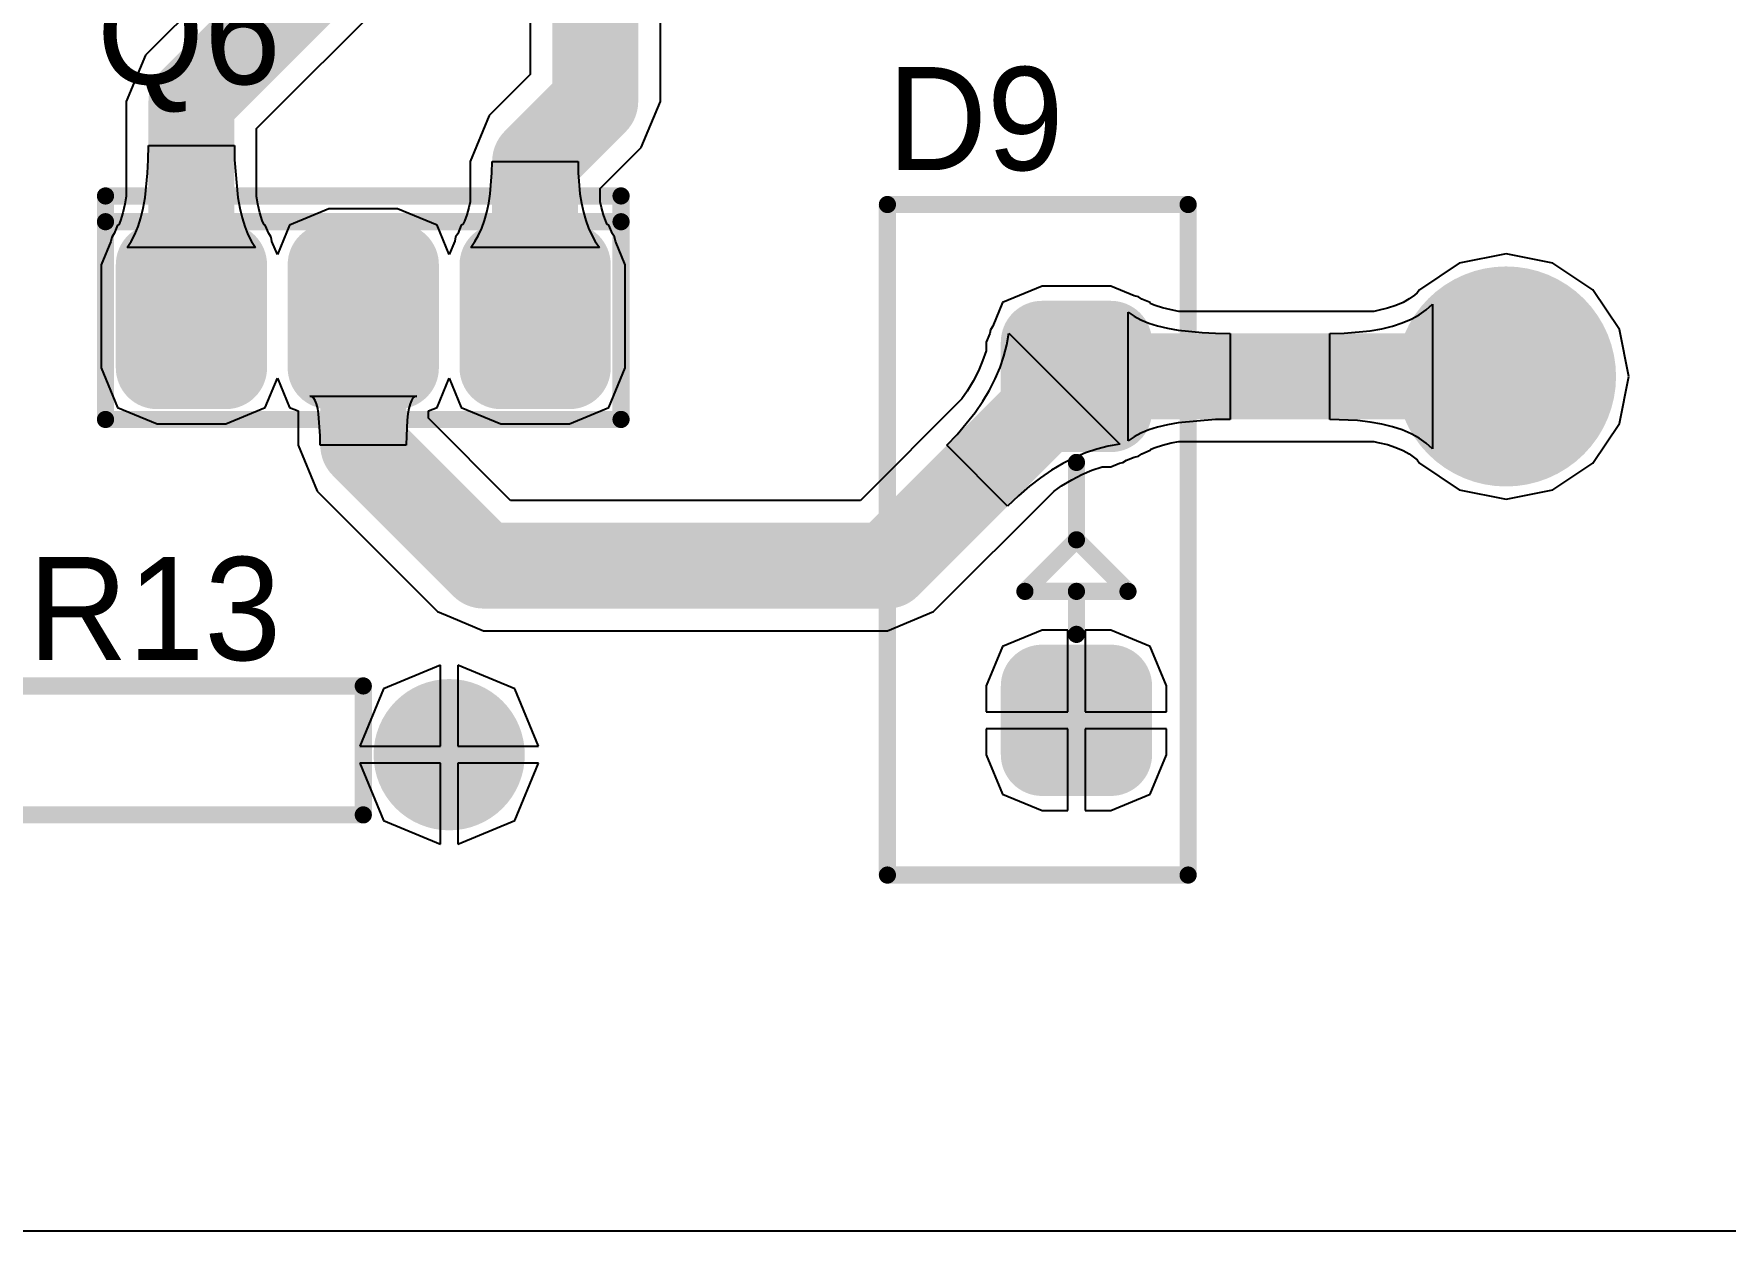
# Model space of a CAD drawing. Header units: millimetres. Extents: x 1 to 6.91, y 1 to 4.95.
# Drawn here: x 2.073 to 3.058, y 2.678 to 3.374 of the extents above; entities that cross this region are included whole.
import ezdxf

# ---------------------------------------------------------------- set-up
doc = ezdxf.new("R2010")
doc.units = ezdxf.units.MM
doc.header["$MEASUREMENT"] = 0
for name, color, linetype in [('BottomLayer', 5, 'Continuous'), ('BottomSolder', 6, 'Continuous'), ('TopLayer', 1, 'Continuous'), ('TopOverlay', 2, 'Continuous'), ('TopSolder', 216, 'Continuous')]:
    doc.layers.add(name, color=color, linetype=linetype)

msp = doc.modelspace()

# ---------------------------------------------------------------- linework, layer by layer
at = {"layer": 'BottomLayer'}
for p, q in [((2.22604, 3.44962), (2.13821, 3.36179)), ((2.36212, 3.41157), (2.36212, 3.35069)), ((2.43788, 3.335), (2.43788, 3.41157)), ((2.20288, 3.31931), (2.27962, 3.39604)), ((2.13821, 3.36179), (2.12712, 3.335)), ((2.36212, 3.35069), (2.33821, 3.32679)), ((2.12712, 3.335), (2.12712, 3.27964)), ((2.33821, 3.32679), (2.32712, 3.3)), ((2.42679, 3.30821), (2.43788, 3.335)), ((2.20288, 3.27964), (2.20288, 3.31931)), ((2.13988, 3.30101), (2.14, 3.30939)), ((2.14, 3.30939), (2.19, 3.30939)), ((2.19, 3.30939), (2.19012, 3.30101)), ((2.40288, 3.28431), (2.42679, 3.30821)), ((2.13951, 3.29318), (2.13988, 3.30101)), ((2.19012, 3.30101), (2.19198, 3.27913)), ((2.32712, 3.3), (2.32712, 3.27652)), ((2.33988, 3.29341), (2.34, 3.3)), ((2.34, 3.3), (2.39, 3.3)), ((2.39, 3.3), (2.39012, 3.29341)), ((2.13802, 3.27913), (2.13951, 3.29318)), ((2.33889, 3.28128), (2.33988, 3.29341)), ((2.39012, 3.29341), (2.39111, 3.28128)), ((2.12712, 3.27964), (2.12631, 3.27514)), ((2.13691, 3.27293), (2.13802, 3.27913)), ((2.19198, 3.27913), (2.19309, 3.27293)), ((2.20369, 3.27515), (2.20288, 3.27964)), ((2.33802, 3.27575), (2.33889, 3.28128)), ((2.39111, 3.28128), (2.39198, 3.27575)), ((2.40288, 3.27652), (2.40288, 3.28431)), ((2.12511, 3.27015), (2.12374, 3.26579)), ((2.12631, 3.27514), (2.12511, 3.27015)), ((2.13555, 3.26726), (2.13691, 3.27293)), ((2.19309, 3.27293), (2.19445, 3.26726)), ((2.20489, 3.27015), (2.20369, 3.27515)), ((2.20626, 3.26579), (2.20489, 3.27015)), ((2.245, 3.27247), (2.22204, 3.26296)), ((2.285, 3.27247), (2.245, 3.27247)), ((2.30796, 3.26296), (2.285, 3.27247)), ((2.32524, 3.26906), (2.3239, 3.26536)), ((2.3264, 3.27319), (2.32524, 3.26906)), ((2.32712, 3.27652), (2.3264, 3.27319)), ((2.33555, 3.26576), (2.33691, 3.27058)), ((2.33691, 3.27058), (2.33802, 3.27575)), ((2.39198, 3.27575), (2.39309, 3.27058)), ((2.39309, 3.27058), (2.39445, 3.26576)), ((2.4036, 3.27319), (2.40288, 3.27652)), ((2.40476, 3.26906), (2.4036, 3.27319)), ((2.4061, 3.26536), (2.40476, 3.26906)), ((2.12003, 3.25812), (2.11865, 3.25607)), ((2.12204, 3.26296), (2.12003, 3.25812)), ((2.12271, 3.26324), (2.12204, 3.26296)), ((2.12374, 3.26579), (2.12271, 3.26324)), ((2.13209, 3.25756), (2.13394, 3.26214)), ((2.13394, 3.26214), (2.13555, 3.26726)), ((2.19445, 3.26726), (2.19606, 3.26214)), ((2.19606, 3.26214), (2.19791, 3.25756)), ((2.20729, 3.26324), (2.20626, 3.26579)), ((2.20796, 3.26296), (2.20729, 3.26324)), ((2.20997, 3.25812), (2.20796, 3.26296)), ((2.21135, 3.25607), (2.20997, 3.25812)), ((2.22204, 3.26296), (2.215, 3.24597)), ((2.315, 3.24597), (2.30796, 3.26296)), ((2.31998, 3.25798), (2.31873, 3.25618)), ((2.32204, 3.26296), (2.31998, 3.25798)), ((2.323, 3.26336), (2.32204, 3.26296)), ((2.3239, 3.26536), (2.323, 3.26336)), ((2.33209, 3.25718), (2.33394, 3.26129)), ((2.33394, 3.26129), (2.33555, 3.26576)), ((2.39445, 3.26576), (2.39606, 3.26129)), ((2.39606, 3.26129), (2.39791, 3.25718)), ((2.407, 3.26336), (2.4061, 3.26536)), ((2.40796, 3.26296), (2.407, 3.26336)), ((2.41002, 3.25798), (2.40796, 3.26296)), ((2.41127, 3.25618), (2.41002, 3.25798)), ((2.11815, 3.25357), (2.11253, 3.24)), ((2.11865, 3.25607), (2.11815, 3.25357)), ((2.12763, 3.25003), (2.12998, 3.25352)), ((2.20237, 3.25003), (2.12763, 3.25003)), ((2.12998, 3.25352), (2.13209, 3.25756)), ((2.19791, 3.25756), (2.20002, 3.25352)), ((2.20002, 3.25352), (2.20237, 3.25003)), ((2.21185, 3.25357), (2.21135, 3.25607)), ((2.215, 3.24597), (2.21185, 3.25357)), ((2.31819, 3.25367), (2.315, 3.24597)), ((2.31873, 3.25618), (2.31819, 3.25367)), ((2.32763, 3.25003), (2.32998, 3.25343)), ((2.40237, 3.25003), (2.32763, 3.25003)), ((2.32998, 3.25343), (2.33209, 3.25718)), ((2.39791, 3.25718), (2.40002, 3.25343)), ((2.40002, 3.25343), (2.40237, 3.25003)), ((2.41181, 3.25367), (2.41127, 3.25618)), ((2.41747, 3.24), (2.41181, 3.25367)), ((2.11253, 3.24), (2.11253, 3.18)), ((2.41747, 3.18), (2.41747, 3.24)), ((2.90269, 3.24094), (2.87953, 3.22547)), ((2.93, 3.24637), (2.90269, 3.24094)), ((2.95731, 3.24094), (2.93, 3.24637)), ((2.98047, 3.22547), (2.95731, 3.24094)), ((2.66, 3.22747), (2.63704, 3.21796)), ((2.7, 3.22747), (2.66, 3.22747)), ((2.71357, 3.22185), (2.7, 3.22747)), ((2.71607, 3.22135), (2.71357, 3.22185)), ((2.71812, 3.21997), (2.71607, 3.22135)), ((2.72296, 3.21796), (2.71812, 3.21997)), ((2.87371, 3.22009), (2.87004, 3.21808)), ((2.87681, 3.22226), (2.87371, 3.22009)), ((2.87826, 3.22356), (2.87681, 3.22226)), ((2.87953, 3.22547), (2.87826, 3.22356)), ((2.99594, 3.20231), (2.98047, 3.22547)), ((2.63704, 3.21796), (2.63134, 3.20421)), ((2.71003, 3.13763), (2.71003, 3.21237)), ((2.71003, 3.21237), (2.71352, 3.21002)), ((2.71352, 3.21002), (2.71756, 3.20791)), ((2.72324, 3.21729), (2.72296, 3.21796)), ((2.72579, 3.21626), (2.72324, 3.21729)), ((2.73015, 3.21489), (2.72579, 3.21626)), ((2.73514, 3.21369), (2.73015, 3.21489)), ((2.73964, 3.21288), (2.73514, 3.21369)), ((2.85297, 3.21288), (2.73964, 3.21288)), ((2.85543, 3.21332), (2.85297, 3.21288)), ((2.86092, 3.21466), (2.85543, 3.21332)), ((2.86579, 3.21626), (2.86092, 3.21466)), ((2.87004, 3.21808), (2.86579, 3.21626)), ((2.87478, 3.20833), (2.87943, 3.21088)), ((2.87943, 3.21088), (2.88356, 3.21377)), ((2.88356, 3.21377), (2.88715, 3.217)), ((2.88715, 3.217), (2.88715, 3.133)), ((2.62963, 3.20007), (2.62753, 3.195)), ((2.62997, 3.20203), (2.62963, 3.20007)), ((2.63134, 3.20421), (2.62997, 3.20203)), ((2.63947, 3.19348), (2.64063, 3.20019)), ((2.64063, 3.20019), (2.70519, 3.13563)), ((2.71756, 3.20791), (2.72214, 3.20606)), ((2.72214, 3.20606), (2.72726, 3.20445)), ((2.72726, 3.20445), (2.73293, 3.20309)), ((2.73293, 3.20309), (2.73913, 3.20198)), ((2.73913, 3.20198), (2.75318, 3.20049)), ((2.75318, 3.20049), (2.76101, 3.20012)), ((2.76101, 3.20012), (2.76939, 3.2)), ((2.76939, 3.2), (2.76939, 3.15)), ((2.82746, 3.2), (2.8358, 3.20017)), ((2.82746, 3.15), (2.82746, 3.2)), ((2.8358, 3.20017), (2.8509, 3.20153)), ((2.8509, 3.20153), (2.85766, 3.20272)), ((2.85766, 3.20272), (2.8639, 3.20425)), ((2.8639, 3.20425), (2.8696, 3.20612)), ((2.8696, 3.20612), (2.87478, 3.20833)), ((3.00137, 3.175), (2.99594, 3.20231)), ((2.62739, 3.1899), (2.62541, 3.18405)), ((2.62753, 3.19045), (2.62739, 3.1899)), ((2.62753, 3.195), (2.62753, 3.19045)), ((2.63777, 3.18682), (2.63947, 3.19348)), ((2.11253, 3.18), (2.12204, 3.15704)), ((2.40796, 3.15704), (2.41747, 3.18)), ((2.62541, 3.18405), (2.62292, 3.17818)), ((2.63274, 3.17361), (2.63553, 3.18019)), ((2.63553, 3.18019), (2.63777, 3.18682)), ((2.20796, 3.15704), (2.215, 3.17403)), ((2.215, 3.17403), (2.22204, 3.15704)), ((2.30796, 3.15704), (2.315, 3.17403)), ((2.315, 3.17403), (2.32204, 3.15704)), ((2.61993, 3.1723), (2.61641, 3.16639)), ((2.62292, 3.17818), (2.61993, 3.1723)), ((2.62941, 3.16706), (2.63274, 3.17361)), ((2.99594, 3.14769), (3.00137, 3.175)), ((2.23505, 3.16333), (2.23389, 3.16362)), ((2.23389, 3.16362), (2.29611, 3.16362)), ((2.23609, 3.16248), (2.23505, 3.16333)), ((2.237, 3.16104), (2.23609, 3.16248)), ((2.2378, 3.15904), (2.237, 3.16104)), ((2.293, 3.16104), (2.2922, 3.15904)), ((2.29391, 3.16248), (2.293, 3.16104)), ((2.29495, 3.16333), (2.29391, 3.16248)), ((2.29611, 3.16362), (2.29495, 3.16333)), ((2.61336, 3.16194), (2.55431, 3.10288)), ((2.61641, 3.16639), (2.61336, 3.16194)), ((2.62111, 3.1541), (2.62553, 3.16056)), ((2.62553, 3.16056), (2.62941, 3.16706)), ((2.12204, 3.15704), (2.145, 3.14753)), ((2.185, 3.14753), (2.20796, 3.15704)), ((2.22204, 3.15704), (2.22712, 3.15494)), ((2.22712, 3.15494), (2.22712, 3.135)), ((2.23847, 3.15646), (2.2378, 3.15904)), ((2.23902, 3.15332), (2.23847, 3.15646)), ((2.23994, 3.14044), (2.23902, 3.15332)), ((2.29055, 3.1496), (2.29006, 3.14044)), ((2.29098, 3.15332), (2.29055, 3.1496)), ((2.29153, 3.15646), (2.29098, 3.15332)), ((2.2922, 3.15904), (2.29153, 3.15646)), ((2.30288, 3.15494), (2.30796, 3.15704)), ((2.30288, 3.15069), (2.30288, 3.15494)), ((2.35069, 3.10288), (2.30288, 3.15069)), ((2.32204, 3.15704), (2.345, 3.14753)), ((2.385, 3.14753), (2.40796, 3.15704)), ((2.61064, 3.14129), (2.62111, 3.1541)), ((2.76101, 3.14988), (2.73913, 3.14802)), ((2.76939, 3.15), (2.76101, 3.14988)), ((2.84361, 3.14932), (2.82746, 3.15)), ((2.145, 3.14753), (2.185, 3.14753)), ((2.24, 3.135), (2.23994, 3.14044)), ((2.29006, 3.14044), (2.29, 3.135)), ((2.345, 3.14753), (2.385, 3.14753)), ((2.60459, 3.13495), (2.61064, 3.14129)), ((2.71352, 3.13998), (2.71003, 3.13763)), ((2.71756, 3.14209), (2.71352, 3.13998)), ((2.72214, 3.14394), (2.71756, 3.14209)), ((2.72726, 3.14555), (2.72214, 3.14394)), ((2.73293, 3.14691), (2.72726, 3.14555)), ((2.73913, 3.14802), (2.73293, 3.14691)), ((2.8509, 3.14847), (2.84361, 3.14932)), ((2.85766, 3.14728), (2.8509, 3.14847)), ((2.8639, 3.14575), (2.85766, 3.14728)), ((2.8696, 3.14388), (2.8639, 3.14575)), ((2.87478, 3.14167), (2.8696, 3.14388)), ((2.87943, 3.13912), (2.87478, 3.14167)), ((2.98047, 3.12453), (2.99594, 3.14769)), ((2.22712, 3.135), (2.23821, 3.10821)), ((2.29, 3.135), (2.24, 3.135)), ((2.63995, 3.09959), (2.60459, 3.13495)), ((2.68519, 3.13053), (2.67861, 3.12774)), ((2.69182, 3.13277), (2.68519, 3.13053)), ((2.69848, 3.13447), (2.69182, 3.13277)), ((2.70519, 3.13563), (2.69848, 3.13447)), ((2.71607, 3.12865), (2.71812, 3.13003)), ((2.71812, 3.13003), (2.72296, 3.13204)), ((2.72296, 3.13204), (2.72324, 3.13271)), ((2.72324, 3.13271), (2.72579, 3.13374)), ((2.72579, 3.13374), (2.73015, 3.13511)), ((2.73015, 3.13511), (2.73515, 3.13631)), ((2.73515, 3.13631), (2.73964, 3.13712)), ((2.73964, 3.13712), (2.85297, 3.13712)), ((2.85297, 3.13712), (2.85543, 3.13668)), ((2.85543, 3.13668), (2.86092, 3.13534)), ((2.86092, 3.13534), (2.86579, 3.13374)), ((2.86579, 3.13374), (2.87004, 3.13192)), ((2.87004, 3.13192), (2.87371, 3.12992)), ((2.87371, 3.12992), (2.87681, 3.12774)), ((2.88356, 3.13623), (2.87943, 3.13912)), ((2.88715, 3.133), (2.88356, 3.13623)), ((2.66556, 3.12053), (2.6591, 3.11611)), ((2.67206, 3.12441), (2.66556, 3.12053)), ((2.67861, 3.12774), (2.67206, 3.12441)), ((2.68318, 3.11792), (2.68905, 3.12041)), ((2.68905, 3.12041), (2.6949, 3.12239)), ((2.6949, 3.12239), (2.69545, 3.12253)), ((2.69545, 3.12253), (2.7, 3.12253)), ((2.7, 3.12253), (2.70507, 3.12463)), ((2.70507, 3.12463), (2.70703, 3.12497)), ((2.70703, 3.12497), (2.70921, 3.12634)), ((2.70921, 3.12634), (2.71357, 3.12815)), ((2.71357, 3.12815), (2.71607, 3.12865)), ((2.87681, 3.12774), (2.87826, 3.12644)), ((2.87826, 3.12644), (2.87953, 3.12453)), ((2.87953, 3.12453), (2.90269, 3.10906)), ((2.95731, 3.10906), (2.98047, 3.12453)), ((2.65267, 3.11115), (2.64629, 3.10564)), ((2.6591, 3.11611), (2.65267, 3.11115)), ((2.66694, 3.10836), (2.67139, 3.11141)), ((2.67139, 3.11141), (2.6773, 3.11493)), ((2.6773, 3.11493), (2.68318, 3.11792)), ((2.23821, 3.10821), (2.30821, 3.03821)), ((2.55431, 3.10288), (2.35069, 3.10288)), ((2.59679, 3.03821), (2.66694, 3.10836)), ((2.64629, 3.10564), (2.63995, 3.09959)), ((2.90269, 3.10906), (2.93, 3.10363)), ((2.93, 3.10363), (2.95731, 3.10906)), ((2.30821, 3.03821), (2.31606, 3.03496)), ((2.31606, 3.03496), (2.335, 3.02712)), ((2.57, 3.02712), (2.59679, 3.03821)), ((2.335, 3.02712), (2.57, 3.02712)), ((2.66, 3.02747), (2.63704, 3.01796)), ((2.675, 3.02747), (2.66, 3.02747)), ((2.675, 2.98), (2.675, 3.02747)), ((2.7, 3.02747), (2.685, 3.02747)), ((2.685, 3.02747), (2.685, 2.98)), ((2.72296, 3.01796), (2.7, 3.02747)), ((2.63704, 3.01796), (2.62753, 2.995)), ((2.73247, 2.995), (2.72296, 3.01796)), ((2.31, 3.00705), (2.27673, 2.99327)), ((2.31, 2.96), (2.31, 3.00705)), ((2.35327, 2.99327), (2.32, 3.00705)), ((2.32, 3.00705), (2.32, 2.96)), ((2.27673, 2.99327), (2.26295, 2.96)), ((2.36705, 2.96), (2.35327, 2.99327)), ((2.62753, 2.995), (2.62753, 2.98)), ((2.73247, 2.98), (2.73247, 2.995)), ((2.62753, 2.98), (2.675, 2.98)), ((2.685, 2.98), (2.73247, 2.98)), ((2.675, 2.97), (2.62753, 2.97)), ((2.62753, 2.97), (2.62753, 2.955)), ((2.675, 2.92253), (2.675, 2.97)), ((2.73247, 2.97), (2.685, 2.97)), ((2.685, 2.97), (2.685, 2.92253)), ((2.73247, 2.955), (2.73247, 2.97)), ((2.26295, 2.96), (2.31, 2.96)), ((2.32, 2.96), (2.36705, 2.96)), ((2.62753, 2.955), (2.63704, 2.93204)), ((2.72296, 2.93204), (2.73247, 2.955)), ((2.31, 2.95), (2.26295, 2.95)), ((2.26295, 2.95), (2.27673, 2.91673)), ((2.31, 2.90295), (2.31, 2.95)), ((2.36705, 2.95), (2.32, 2.95)), ((2.32, 2.95), (2.32, 2.90295)), ((2.35327, 2.91673), (2.36705, 2.95)), ((2.63704, 2.93204), (2.66, 2.92253)), ((2.7, 2.92253), (2.72296, 2.93204)), ((2.27673, 2.91673), (2.31, 2.90295)), ((2.32, 2.90295), (2.35327, 2.91673)), ((2.66, 2.92253), (2.675, 2.92253)), ((2.685, 2.92253), (2.7, 2.92253)), ((3.46534, 2.67788), (1.86288, 2.67788))]:
    msp.add_line(p, q, dxfattribs=at)
at = {"layer": 'BottomLayer', "const_width": 0.05}
for points in [[(2.165, 3.335), (2.28, 3.45)], [(2.4, 3.335), (2.4, 3.45)], [(2.165, 3.21), (2.165, 3.335)], [(2.365, 3.3), (2.4, 3.335)], [(2.365, 3.21), (2.365, 3.3)], [(2.265, 3.135), (2.265, 3.21)], [(2.57, 3.065), (2.68, 3.175)], [(2.68, 3.175), (2.93, 3.175)], [(2.265, 3.135), (2.335, 3.065)], [(2.335, 3.065), (2.57, 3.065)]]:
    msp.add_lwpolyline(points, dxfattribs=at)
at = {"layer": 'BottomLayer'}
for points, const_width in [([(2.1525, 3.335, 1), (2.1775, 3.335, 1)], 0.025), ([(2.1525, 3.335, 1), (2.1775, 3.335, 1)], 0.025), ([(2.3875, 3.335, 1), (2.4125, 3.335, 1)], 0.025), ([(2.3875, 3.335, 1), (2.4125, 3.335, 1)], 0.025), ([(2.3525, 3.3, 1), (2.3775, 3.3, 1)], 0.025), ([(2.3525, 3.3, 1), (2.3775, 3.3, 1)], 0.025), ([(2.135, 3.24, 1), (2.155, 3.24, 1)], 0.02), ([(2.175, 3.24, 1), (2.195, 3.24, 1)], 0.02), ([(2.235, 3.24, 1), (2.255, 3.24, 1)], 0.02), ([(2.275, 3.24, 1), (2.295, 3.24, 1)], 0.02), ([(2.335, 3.24, 1), (2.355, 3.24, 1)], 0.02), ([(2.375, 3.24, 1), (2.395, 3.24, 1)], 0.02), ([(2.1525, 3.21, 1), (2.1775, 3.21, 1)], 0.025), ([(2.2525, 3.21, 1), (2.2775, 3.21, 1)], 0.025), ([(2.3525, 3.21, 1), (2.3775, 3.21, 1)], 0.025), ([(2.9, 3.175, 1), (2.96, 3.175, 1)], 0.06), ([(2.65, 3.195, 1), (2.67, 3.195, 1)], 0.02), ([(2.69, 3.195, 1), (2.71, 3.195, 1)], 0.02), ([(2.135, 3.18, 1), (2.155, 3.18, 1)], 0.02), ([(2.175, 3.18, 1), (2.195, 3.18, 1)], 0.02), ([(2.235, 3.18, 1), (2.255, 3.18, 1)], 0.02), ([(2.275, 3.18, 1), (2.295, 3.18, 1)], 0.02), ([(2.335, 3.18, 1), (2.355, 3.18, 1)], 0.02), ([(2.375, 3.18, 1), (2.395, 3.18, 1)], 0.02), ([(2.6675, 3.175, 1), (2.6925, 3.175, 1)], 0.025), ([(2.6675, 3.175, 1), (2.6925, 3.175, 1)], 0.025), ([(2.9175, 3.175, 1), (2.9425, 3.175, 1)], 0.025), ([(2.65, 3.155, 1), (2.67, 3.155, 1)], 0.02), ([(2.69, 3.155, 1), (2.71, 3.155, 1)], 0.02), ([(2.2525, 3.135, 1), (2.2775, 3.135, 1)], 0.025), ([(2.2525, 3.135, 1), (2.2775, 3.135, 1)], 0.025), ([(2.3225, 3.065, 1), (2.3475, 3.065, 1)], 0.025), ([(2.3225, 3.065, 1), (2.3475, 3.065, 1)], 0.025), ([(2.5575, 3.065, 1), (2.5825, 3.065, 1)], 0.025), ([(2.5575, 3.065, 1), (2.5825, 3.065, 1)], 0.025), ([(2.65, 2.995, 1), (2.67, 2.995, 1)], 0.02), ([(2.69, 2.995, 1), (2.71, 2.995, 1)], 0.02), ([(2.295, 2.955, 1), (2.335, 2.955, 1)], 0.04), ([(2.65, 2.955, 1), (2.67, 2.955, 1)], 0.02), ([(2.69, 2.955, 1), (2.71, 2.955, 1)], 0.02)]:
    msp.add_lwpolyline(points, format="xyb", close=True, dxfattribs=dict(at, const_width=const_width))
for points in [[(2.145, 3.16), (2.185, 3.16), (2.145, 3.26), (2.185, 3.26)], [(2.245, 3.16), (2.285, 3.16), (2.245, 3.26), (2.285, 3.26)], [(2.345, 3.16), (2.385, 3.16), (2.345, 3.26), (2.385, 3.26)], [(2.125, 3.18), (2.205, 3.18), (2.125, 3.24), (2.205, 3.24)], [(2.225, 3.18), (2.305, 3.18), (2.225, 3.24), (2.305, 3.24)], [(2.325, 3.18), (2.405, 3.18), (2.325, 3.24), (2.405, 3.24)], [(2.7, 3.135), (2.7, 3.215), (2.66, 3.135), (2.66, 3.215)], [(2.72, 3.155), (2.72, 3.195), (2.64, 3.155), (2.64, 3.195)], [(2.7, 2.935), (2.7, 3.015), (2.66, 2.935), (2.66, 3.015)], [(2.72, 2.955), (2.72, 2.995), (2.64, 2.955), (2.64, 2.995)]]:
    msp.add_solid(points, dxfattribs=at)
at = {"layer": 'BottomSolder'}
for points, const_width in [([(2.133, 3.24, 1), (2.157, 3.24, 1)], 0.024), ([(2.173, 3.24, 1), (2.197, 3.24, 1)], 0.024), ([(2.233, 3.24, 1), (2.257, 3.24, 1)], 0.024), ([(2.273, 3.24, 1), (2.297, 3.24, 1)], 0.024), ([(2.333, 3.24, 1), (2.357, 3.24, 1)], 0.024), ([(2.373, 3.24, 1), (2.397, 3.24, 1)], 0.024), ([(2.898, 3.175, 1), (2.962, 3.175, 1)], 0.064), ([(2.648, 3.195, 1), (2.672, 3.195, 1)], 0.024), ([(2.688, 3.195, 1), (2.712, 3.195, 1)], 0.024), ([(2.133, 3.18, 1), (2.157, 3.18, 1)], 0.024), ([(2.173, 3.18, 1), (2.197, 3.18, 1)], 0.024), ([(2.233, 3.18, 1), (2.257, 3.18, 1)], 0.024), ([(2.273, 3.18, 1), (2.297, 3.18, 1)], 0.024), ([(2.333, 3.18, 1), (2.357, 3.18, 1)], 0.024), ([(2.373, 3.18, 1), (2.397, 3.18, 1)], 0.024), ([(2.648, 3.155, 1), (2.672, 3.155, 1)], 0.024), ([(2.688, 3.155, 1), (2.712, 3.155, 1)], 0.024), ([(2.648, 2.995, 1), (2.672, 2.995, 1)], 0.024), ([(2.688, 2.995, 1), (2.712, 2.995, 1)], 0.024), ([(2.293, 2.955, 1), (2.337, 2.955, 1)], 0.044), ([(2.648, 2.955, 1), (2.672, 2.955, 1)], 0.024), ([(2.688, 2.955, 1), (2.712, 2.955, 1)], 0.024)]:
    msp.add_lwpolyline(points, format="xyb", close=True, dxfattribs=dict(at, const_width=const_width))
for points in [[(2.145, 3.156), (2.185, 3.156), (2.145, 3.264), (2.185, 3.264)], [(2.245, 3.156), (2.285, 3.156), (2.245, 3.264), (2.285, 3.264)], [(2.345, 3.156), (2.385, 3.156), (2.345, 3.264), (2.385, 3.264)], [(2.121, 3.18), (2.209, 3.18), (2.121, 3.24), (2.209, 3.24)], [(2.221, 3.18), (2.309, 3.18), (2.221, 3.24), (2.309, 3.24)], [(2.321, 3.18), (2.409, 3.18), (2.321, 3.24), (2.409, 3.24)], [(2.7, 3.131), (2.7, 3.219), (2.66, 3.131), (2.66, 3.219)], [(2.724, 3.155), (2.724, 3.195), (2.636, 3.155), (2.636, 3.195)], [(2.7, 2.931), (2.7, 3.019), (2.66, 2.931), (2.66, 3.019)], [(2.724, 2.955), (2.724, 2.995), (2.636, 2.955), (2.636, 2.995)]]:
    msp.add_solid(points, dxfattribs=at)
at = {"layer": 'TopLayer'}
for points, const_width in [([(2.135, 3.24, 1), (2.155, 3.24, 1)], 0.02), ([(2.175, 3.24, 1), (2.195, 3.24, 1)], 0.02), ([(2.235, 3.24, 1), (2.255, 3.24, 1)], 0.02), ([(2.275, 3.24, 1), (2.295, 3.24, 1)], 0.02), ([(2.335, 3.24, 1), (2.355, 3.24, 1)], 0.02), ([(2.375, 3.24, 1), (2.395, 3.24, 1)], 0.02), ([(2.9, 3.175, 1), (2.96, 3.175, 1)], 0.06), ([(2.65, 3.195, 1), (2.67, 3.195, 1)], 0.02), ([(2.69, 3.195, 1), (2.71, 3.195, 1)], 0.02), ([(2.135, 3.18, 1), (2.155, 3.18, 1)], 0.02), ([(2.175, 3.18, 1), (2.195, 3.18, 1)], 0.02), ([(2.235, 3.18, 1), (2.255, 3.18, 1)], 0.02), ([(2.275, 3.18, 1), (2.295, 3.18, 1)], 0.02), ([(2.335, 3.18, 1), (2.355, 3.18, 1)], 0.02), ([(2.375, 3.18, 1), (2.395, 3.18, 1)], 0.02), ([(2.65, 3.155, 1), (2.67, 3.155, 1)], 0.02), ([(2.69, 3.155, 1), (2.71, 3.155, 1)], 0.02), ([(2.65, 2.995, 1), (2.67, 2.995, 1)], 0.02), ([(2.69, 2.995, 1), (2.71, 2.995, 1)], 0.02), ([(2.295, 2.955, 1), (2.335, 2.955, 1)], 0.04), ([(2.65, 2.955, 1), (2.67, 2.955, 1)], 0.02), ([(2.69, 2.955, 1), (2.71, 2.955, 1)], 0.02)]:
    msp.add_lwpolyline(points, format="xyb", close=True, dxfattribs=dict(at, const_width=const_width))
for points in [[(2.145, 3.16), (2.185, 3.16), (2.145, 3.26), (2.185, 3.26)], [(2.245, 3.16), (2.285, 3.16), (2.245, 3.26), (2.285, 3.26)], [(2.345, 3.16), (2.385, 3.16), (2.345, 3.26), (2.385, 3.26)], [(2.125, 3.18), (2.205, 3.18), (2.125, 3.24), (2.205, 3.24)], [(2.225, 3.18), (2.305, 3.18), (2.225, 3.24), (2.305, 3.24)], [(2.325, 3.18), (2.405, 3.18), (2.325, 3.24), (2.405, 3.24)], [(2.7, 3.135), (2.7, 3.215), (2.66, 3.135), (2.66, 3.215)], [(2.72, 3.155), (2.72, 3.195), (2.64, 3.155), (2.64, 3.195)], [(2.7, 2.935), (2.7, 3.015), (2.66, 2.935), (2.66, 3.015)], [(2.72, 2.955), (2.72, 2.995), (2.64, 2.955), (2.64, 2.995)]]:
    msp.add_solid(points, dxfattribs=at)
at = {"layer": 'TopOverlay', "const_width": 0.01}
for points in [[(2.115, 3.15), (2.115, 3.28)], [(2.115, 3.28), (2.415, 3.28)], [(2.415, 3.15), (2.415, 3.28)], [(2.415, 3.265), (2.415, 3.28)], [(2.57, 2.885), (2.57, 3.275)], [(2.57, 3.275), (2.745, 3.275)], [(2.745, 2.885), (2.745, 3.275)], [(2.115, 3.265), (2.415, 3.265)], [(2.115, 3.15), (2.415, 3.15)], [(2.68, 3.08), (2.68, 3.125)], [(2.65, 3.05), (2.68, 3.08)], [(2.68, 3.08), (2.71, 3.05)], [(2.65, 3.05), (2.71, 3.05)], [(2.68, 3.025), (2.68, 3.05)], [(2.065, 2.995), (2.265, 2.995)], [(2.265, 2.92), (2.265, 2.995)], [(2.065, 2.92), (2.265, 2.92)], [(2.57, 2.885), (2.745, 2.885)]]:
    msp.add_lwpolyline(points, dxfattribs=at)
at = {"layer": 'TopOverlay', "const_width": 0.005}
for points in [[(2.1125, 3.28, 1), (2.1175, 3.28, 1)], [(2.1125, 3.28, 1), (2.1175, 3.28, 1)], [(2.4125, 3.28, 1), (2.4175, 3.28, 1)], [(2.4125, 3.28, 1), (2.4175, 3.28, 1)], [(2.4125, 3.28, 1), (2.4175, 3.28, 1)], [(2.5675, 3.275, 1), (2.5725, 3.275, 1)], [(2.5675, 3.275, 1), (2.5725, 3.275, 1)], [(2.7425, 3.275, 1), (2.7475, 3.275, 1)], [(2.7425, 3.275, 1), (2.7475, 3.275, 1)], [(2.1125, 3.265, 1), (2.1175, 3.265, 1)], [(2.4125, 3.265, 1), (2.4175, 3.265, 1)], [(2.4125, 3.265, 1), (2.4175, 3.265, 1)], [(2.1125, 3.15, 1), (2.1175, 3.15, 1)], [(2.1125, 3.15, 1), (2.1175, 3.15, 1)], [(2.4125, 3.15, 1), (2.4175, 3.15, 1)], [(2.4125, 3.15, 1), (2.4175, 3.15, 1)], [(2.6775, 3.125, 1), (2.6825, 3.125, 1)], [(2.6775, 3.08, 1), (2.6825, 3.08, 1)], [(2.6775, 3.08, 1), (2.6825, 3.08, 1)], [(2.6775, 3.08, 1), (2.6825, 3.08, 1)], [(2.6475, 3.05, 1), (2.6525, 3.05, 1)], [(2.6475, 3.05, 1), (2.6525, 3.05, 1)], [(2.6775, 3.05, 1), (2.6825, 3.05, 1)], [(2.7075, 3.05, 1), (2.7125, 3.05, 1)], [(2.7075, 3.05, 1), (2.7125, 3.05, 1)], [(2.6775, 3.025, 1), (2.6825, 3.025, 1)], [(2.2625, 2.995, 1), (2.2675, 2.995, 1)], [(2.2625, 2.995, 1), (2.2675, 2.995, 1)], [(2.2625, 2.92, 1), (2.2675, 2.92, 1)], [(2.2625, 2.92, 1), (2.2675, 2.92, 1)], [(2.5675, 2.885, 1), (2.5725, 2.885, 1)], [(2.5675, 2.885, 1), (2.5725, 2.885, 1)], [(2.7425, 2.885, 1), (2.7475, 2.885, 1)], [(2.7425, 2.885, 1), (2.7475, 2.885, 1)]]:
    msp.add_lwpolyline(points, format="xyb", close=True, dxfattribs=at)
at = {"layer": 'TopSolder'}
for points, const_width in [([(2.133, 3.24, 1), (2.157, 3.24, 1)], 0.024), ([(2.173, 3.24, 1), (2.197, 3.24, 1)], 0.024), ([(2.233, 3.24, 1), (2.257, 3.24, 1)], 0.024), ([(2.273, 3.24, 1), (2.297, 3.24, 1)], 0.024), ([(2.333, 3.24, 1), (2.357, 3.24, 1)], 0.024), ([(2.373, 3.24, 1), (2.397, 3.24, 1)], 0.024), ([(2.898, 3.175, 1), (2.962, 3.175, 1)], 0.064), ([(2.648, 3.195, 1), (2.672, 3.195, 1)], 0.024), ([(2.688, 3.195, 1), (2.712, 3.195, 1)], 0.024), ([(2.133, 3.18, 1), (2.157, 3.18, 1)], 0.024), ([(2.173, 3.18, 1), (2.197, 3.18, 1)], 0.024), ([(2.233, 3.18, 1), (2.257, 3.18, 1)], 0.024), ([(2.273, 3.18, 1), (2.297, 3.18, 1)], 0.024), ([(2.333, 3.18, 1), (2.357, 3.18, 1)], 0.024), ([(2.373, 3.18, 1), (2.397, 3.18, 1)], 0.024), ([(2.648, 3.155, 1), (2.672, 3.155, 1)], 0.024), ([(2.688, 3.155, 1), (2.712, 3.155, 1)], 0.024), ([(2.648, 2.995, 1), (2.672, 2.995, 1)], 0.024), ([(2.688, 2.995, 1), (2.712, 2.995, 1)], 0.024), ([(2.293, 2.955, 1), (2.337, 2.955, 1)], 0.044), ([(2.648, 2.955, 1), (2.672, 2.955, 1)], 0.024), ([(2.688, 2.955, 1), (2.712, 2.955, 1)], 0.024)]:
    msp.add_lwpolyline(points, format="xyb", close=True, dxfattribs=dict(at, const_width=const_width))
for points in [[(2.145, 3.156), (2.185, 3.156), (2.145, 3.264), (2.185, 3.264)], [(2.245, 3.156), (2.285, 3.156), (2.245, 3.264), (2.285, 3.264)], [(2.345, 3.156), (2.385, 3.156), (2.345, 3.264), (2.385, 3.264)], [(2.121, 3.18), (2.209, 3.18), (2.121, 3.24), (2.209, 3.24)], [(2.221, 3.18), (2.309, 3.18), (2.221, 3.24), (2.309, 3.24)], [(2.321, 3.18), (2.409, 3.18), (2.321, 3.24), (2.409, 3.24)], [(2.7, 3.131), (2.7, 3.219), (2.66, 3.131), (2.66, 3.219)], [(2.724, 3.155), (2.724, 3.195), (2.636, 3.155), (2.636, 3.195)], [(2.7, 2.931), (2.7, 3.019), (2.66, 2.931), (2.66, 3.019)], [(2.724, 2.955), (2.724, 2.995), (2.636, 2.955), (2.636, 2.995)]]:
    msp.add_solid(points, dxfattribs=at)

# ---------------------------------------------------------------- texts
at = {"layer": 'TopOverlay'}
for s, p in [('Q6', (2.11, 3.345)), ('D9', (2.57, 3.295)), ('R13', (2.07, 3.01))]:
    msp.add_text(s, height=0.06, dxfattribs=at).set_placement(p)

doc.saveas('drawing.dxf')
